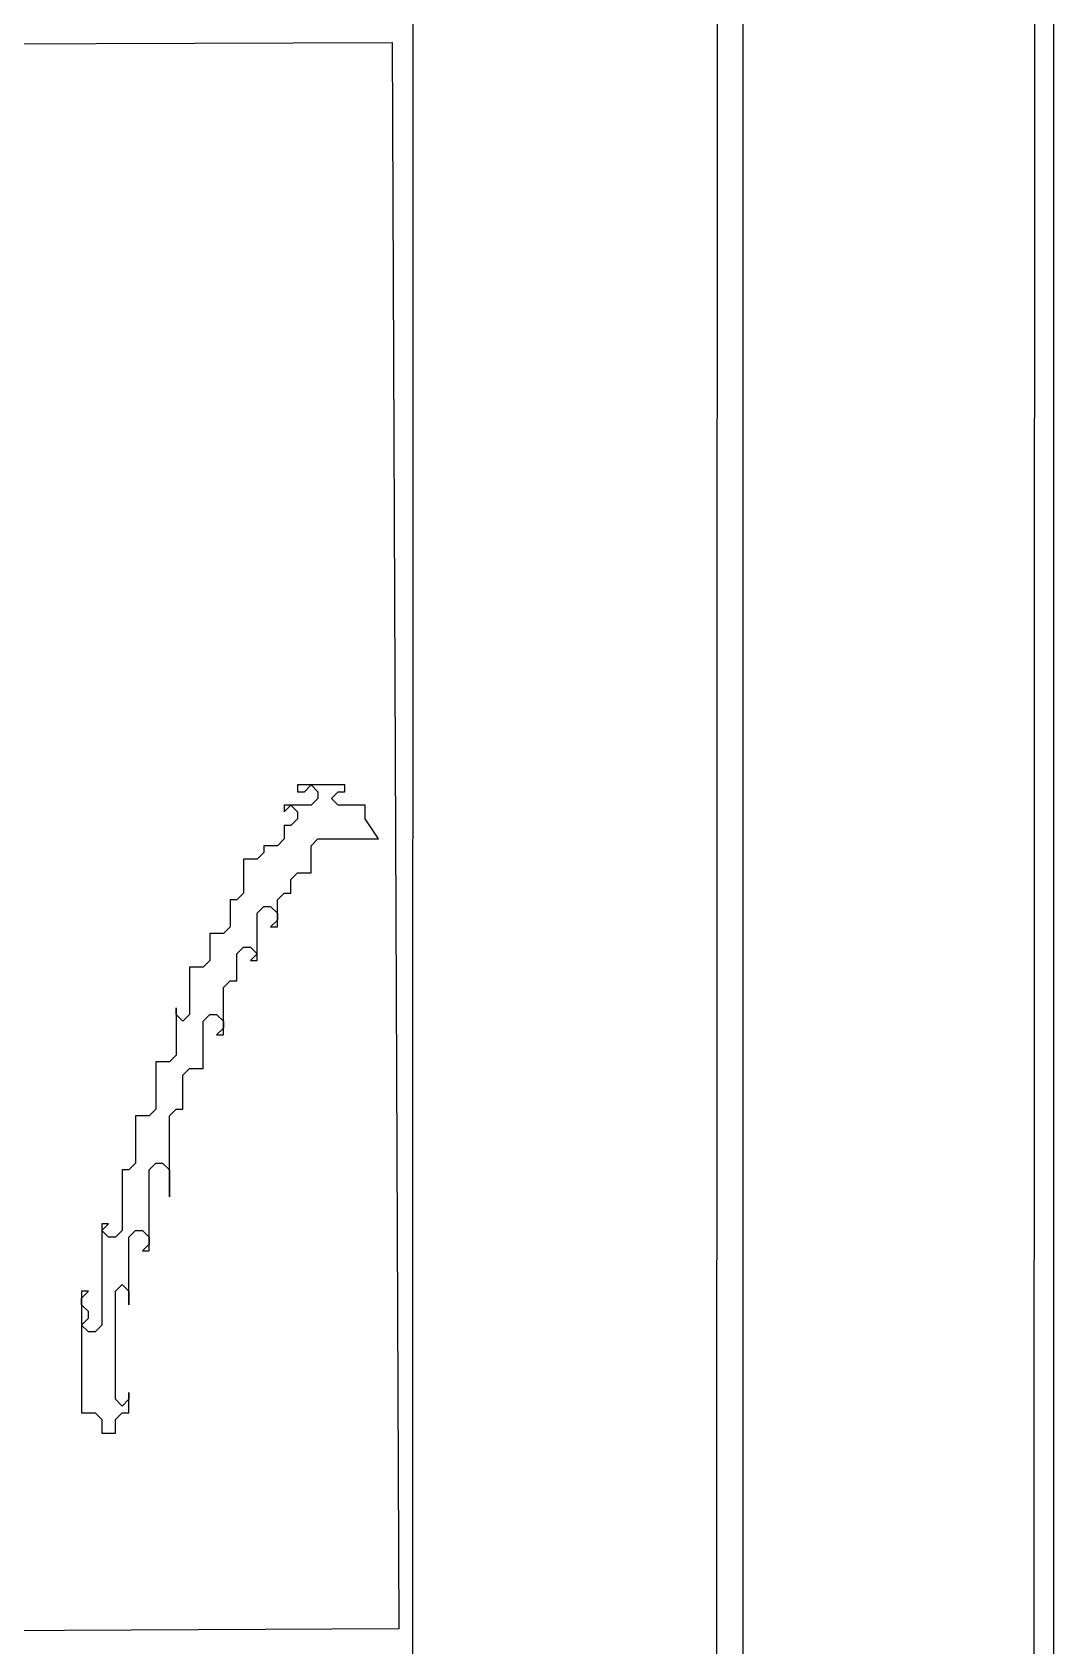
# Model space of a CAD drawing. Extents: x 17 to 323, y -435 to -5.
# Drawn here: x 307.57 to 322.7, y -401.45 to -377.55 of the extents above; entities that cross this region are included whole.
import ezdxf

# ---------------------------------------------------------------- set-up
doc = ezdxf.new("R2010")
doc.units = 0

msp = doc.modelspace()

# ---------------------------------------------------------------- linework, layer by layer
at = {"layer": 'CONTOURS'}
for p, q in [((322.7, -434.9), (322.7, -4.7)), ((322.5, -5.1), (322.4, -434.6)), ((318.1, -430.2), (318.1, -9.5)), ((317.8, -9.8), (317.7, -429.9)), ((313.2, -425.6), (313.3, -14.3)), ((285.8, -377.8), (312.9, -377.7)), ((312.9, -377.7), (313, -401.2)), ((312.2, -388.7), (311.5, -388.7)), ((311.5, -388.7), (311.5, -388.8)), ((311.5, -388.8), (311.6, -388.8)), ((311.6, -388.8), (311.7, -388.7)), ((311.7, -388.7), (311.8, -388.8)), ((311.8, -388.8), (311.8, -388.9)), ((312, -388.9), (312.1, -388.8)), ((312.1, -388.8), (312.2, -388.8)), ((312.2, -388.8), (312.2, -388.7)), ((311.7, -389), (311.3, -389)), ((311.3, -389), (311.3, -389.1)), ((311.3, -389.1), (311.4, -389)), ((311.4, -389), (311.5, -389.1)), ((311.8, -388.9), (311.7, -389)), ((312.1, -389), (312, -388.9)), ((312.5, -389), (312.1, -389)), ((312.5, -389.2), (312.5, -389)), ((311.4, -389.3), (311.3, -389.3)), ((311.3, -389.3), (311.3, -389.5)), ((311.5, -389.2), (311.4, -389.3)), ((311.5, -389.1), (311.5, -389.2)), ((312.7, -389.5), (312.5, -389.2)), ((311.3, -389.5), (311.2, -389.6)), ((311.7, -389.6), (311.8, -389.5)), ((311.8, -389.5), (312.7, -389.5)), ((310.9, -389.8), (310.7, -389.8)), ((310.7, -389.8), (310.7, -390.3)), ((311, -389.7), (310.9, -389.8)), ((311.2, -389.6), (311, -389.6)), ((311, -389.6), (311, -389.7)), ((311.7, -390), (311.7, -389.6)), ((311.4, -390.1), (311.5, -390)), ((311.5, -390), (311.7, -390)), ((311.4, -390.3), (311.4, -390.1)), ((310.6, -390.4), (310.5, -390.4)), ((310.5, -390.4), (310.5, -390.8)), ((310.7, -390.3), (310.6, -390.4)), ((310.9, -390.6), (311, -390.5)), ((311, -390.5), (311.1, -390.5)), ((311.1, -390.5), (311.2, -390.6)), ((311.2, -390.4), (311.3, -390.3)), ((311.2, -390.8), (311.2, -390.4)), ((311.3, -390.3), (311.4, -390.3)), ((310.9, -391.3), (310.9, -390.6)), ((311.2, -390.7), (311.1, -390.8)), ((311.2, -390.6), (311.2, -390.7)), ((310.4, -390.9), (310.2, -390.9)), ((310.2, -390.9), (310.2, -391.3)), ((310.5, -390.8), (310.4, -390.9)), ((311.1, -390.8), (311.2, -390.8)), ((310.6, -391.2), (310.7, -391.1)), ((310.6, -391.6), (310.6, -391.2)), ((310.7, -391.1), (310.8, -391.1)), ((310.8, -391.1), (310.9, -391.2)), ((310.9, -391.2), (310.8, -391.3)), ((310.1, -391.4), (309.9, -391.4)), ((309.9, -391.4), (309.9, -392.1)), ((310.2, -391.3), (310.1, -391.4)), ((310.8, -391.3), (310.9, -391.3)), ((310.4, -391.7), (310.5, -391.6)), ((310.4, -392.4), (310.4, -391.7)), ((310.5, -391.6), (310.6, -391.6)), ((309.7, -392.1), (309.7, -392)), ((309.7, -392), (309.7, -392.7)), ((309.8, -392.2), (309.7, -392.1)), ((309.9, -392.1), (309.8, -392.2)), ((310.1, -392.2), (310.2, -392.1)), ((310.2, -392.1), (310.3, -392.1)), ((310.3, -392.1), (310.4, -392.2)), ((310.1, -392.9), (310.1, -392.2)), ((310.4, -392.3), (310.3, -392.4)), ((310.3, -392.4), (310.4, -392.4)), ((310.4, -392.2), (310.4, -392.3)), ((309.6, -392.8), (309.4, -392.8)), ((309.4, -392.8), (309.4, -393.5)), ((309.7, -392.7), (309.6, -392.8)), ((309.8, -393), (309.9, -392.9)), ((309.9, -392.9), (310.1, -392.9)), ((309.8, -393.5), (309.8, -393)), ((309.3, -393.6), (309.1, -393.6)), ((309.1, -393.6), (309.1, -394.3)), ((309.4, -393.5), (309.3, -393.6)), ((309.6, -393.6), (309.7, -393.5)), ((309.6, -394.8), (309.6, -393.6)), ((309.7, -393.5), (309.8, -393.5)), ((309.1, -394.3), (309, -394.4)), ((309.3, -394.4), (309.4, -394.3)), ((309.4, -394.3), (309.5, -394.3)), ((309.5, -394.3), (309.6, -394.4)), ((309, -394.4), (308.9, -394.4)), ((308.9, -394.4), (308.9, -395.3)), ((309.3, -395.6), (309.3, -394.4)), ((309.6, -394.4), (309.6, -394.8)), ((308.6, -395.3), (308.7, -395.2)), ((308.7, -395.2), (308.6, -395.2)), ((308.6, -395.2), (308.6, -396.7)), ((308.7, -395.4), (308.6, -395.3)), ((308.9, -395.3), (308.8, -395.4)), ((309, -395.4), (309.1, -395.3)), ((309.1, -395.3), (309.2, -395.3)), ((309.2, -395.3), (309.3, -395.4)), ((308.8, -395.4), (308.7, -395.4)), ((309, -396.4), (309, -395.4)), ((309.3, -395.5), (309.2, -395.6)), ((309.3, -395.4), (309.3, -395.5)), ((309.2, -395.6), (309.3, -395.6)), ((308.3, -396.3), (308.4, -396.2)), ((308.4, -396.2), (308.3, -396.2)), ((308.3, -396.2), (308.3, -398)), ((308.8, -396.2), (308.9, -396.1)), ((308.8, -397.8), (308.8, -396.2)), ((308.9, -396.1), (309, -396.2)), ((309, -396.2), (309, -396.4)), ((308.3, -396.4), (308.3, -396.3)), ((308.4, -396.5), (308.3, -396.4)), ((308.4, -396.6), (308.4, -396.5)), ((308.3, -396.7), (308.4, -396.6)), ((308.4, -396.8), (308.3, -396.7)), ((308.6, -396.7), (308.5, -396.8)), ((308.5, -396.8), (308.4, -396.8)), ((308.9, -397.9), (308.8, -397.8)), ((309, -397.8), (308.9, -397.9)), ((309, -398), (309, -397.7)), ((309, -397.7), (309, -397.8)), ((308.3, -398), (308.5, -398)), ((308.5, -398), (308.6, -398.1)), ((308.6, -398.1), (308.6, -398.3)), ((308.8, -398.1), (308.9, -398)), ((308.8, -398.3), (308.8, -398.1)), ((308.9, -398), (309, -398)), ((308.6, -398.3), (308.8, -398.3)), ((313, -401.2), (294.2, -401.3))]:
    msp.add_line(p, q, dxfattribs=at)

doc.saveas('drawing.dxf')
